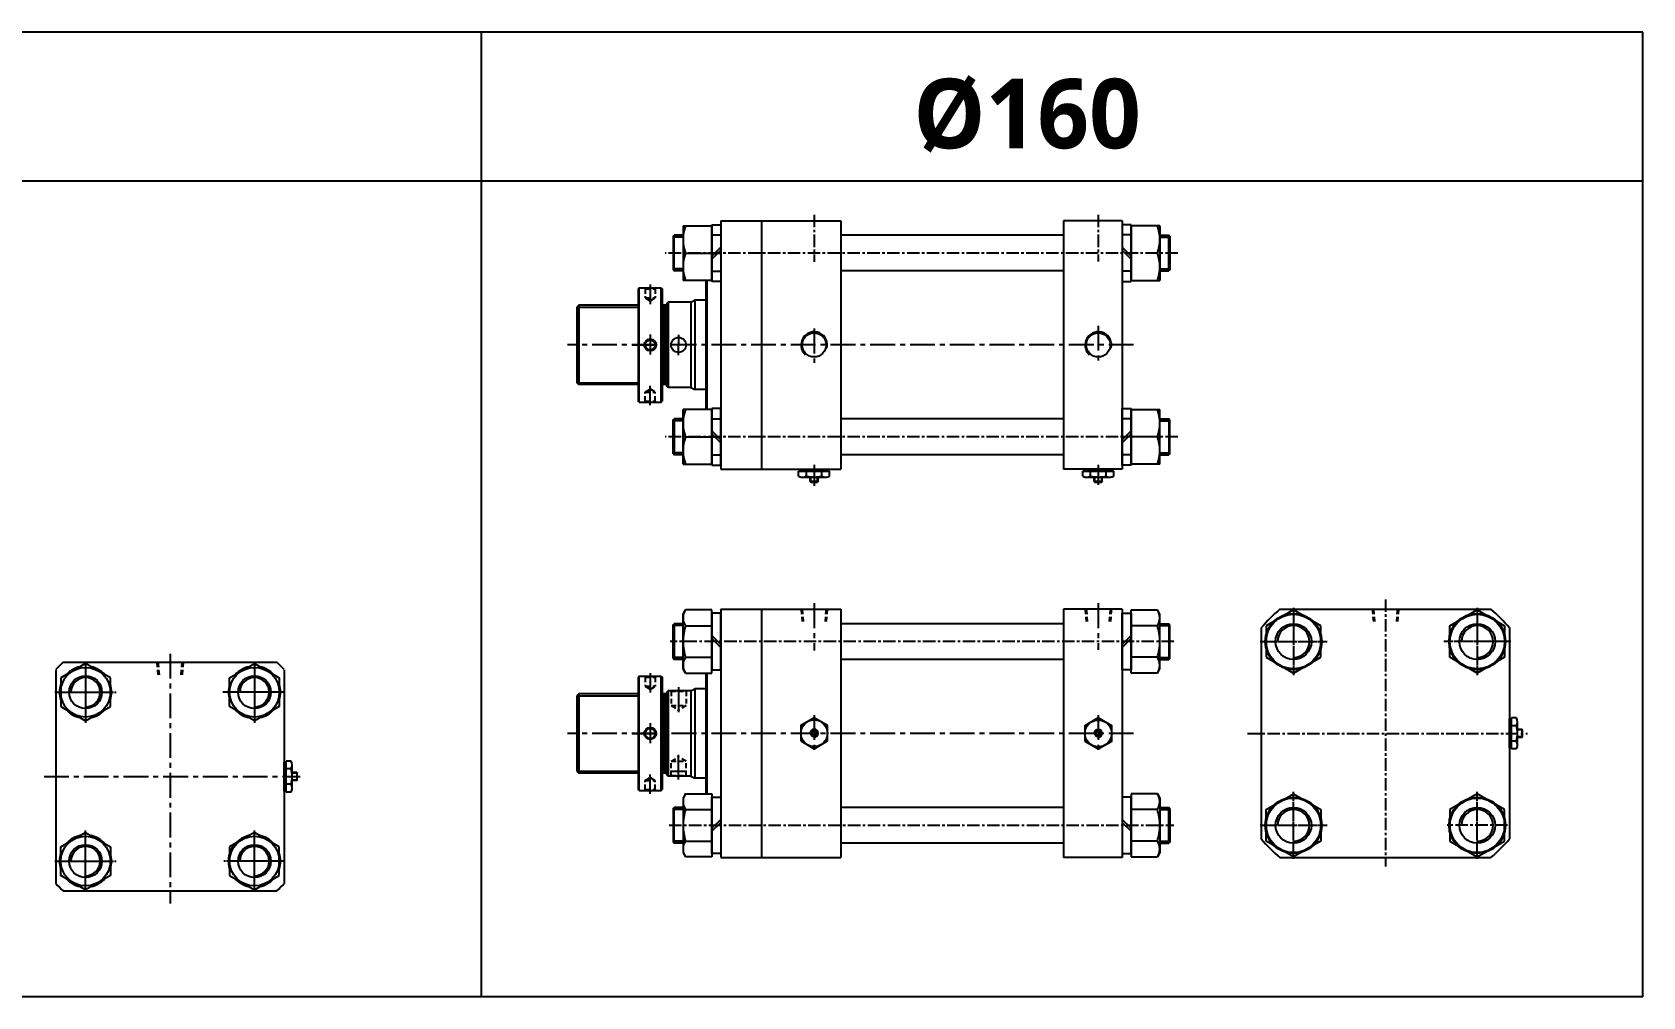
# Model space of a CAD drawing. Extents: x -819 to 4720, y 0 to 1986.
# Drawn here: x 1886 to 3507, y 0 to 971 of the extents above; entities that cross this region are included whole.
import ezdxf

# ---------------------------------------------------------------- set-up
doc = ezdxf.new("R2010")
doc.units = 0
doc.header["$LTSCALE"] = 10
doc.header["$MEASUREMENT"] = 0
for name, pattern in [('CENTER', [2, 1.25, -0.25, 0.25, -0.25]), ('CENTERX2', [4, 2.5, -0.5, 0.5, -0.5]), ('HIDDENX2', [0.75, 0.5, -0.25])]:
    doc.linetypes.add(name, pattern=pattern)
doc.layers.get('0').update_dxf_attribs({"linetype": 'CONTINUOUS'})
for name, color, linetype in [('CEN', 1, 'CENTERX2'), ('CENTER', 1, 'CENTER'), ('CL', 1, 'CENTER'), ('DIM', 2, 'CONTINUOUS'), ('HID', 2, 'HIDDENX2'), ('ML', 7, 'CONTINUOUS')]:
    doc.layers.add(name, color=color, linetype=linetype)
doc.styles.add('문자', font='romans.shx')

msp = doc.modelspace()

# ---------------------------------------------------------------- linework, layer by layer
for p, q in [((3507, 971), (0, 971)), ((2338, 0), (2338, 971)), ((3507, 0), (3507, 971)), ((3507, 821), (0, 821)), ((3507, 0), (0, 0)), ((3507, 0), (0, 0))]:
    msp.add_line(p, q)
at = {"color": 7, "linetype": 'Continuous'}
for p, q in [((2657.3, 524.2), (2657.3, 529.2)), ((2657.3, 529.2), (2663.6, 529.2)), ((2658.3, 529.2), (2658.3, 531.2)), ((2658.3, 531.2), (2687.5, 531.2)), ((2660.5, 523.2), (2685.3, 523.2)), ((2663.6, 529.2), (2688.5, 529.2)), ((2665.1, 524.2), (2665.1, 529.2)), ((2668.9, 523.5), (2668.9, 523.5)), ((2668.9, 518.7), (2668.9, 523.2)), ((2676.9, 518.7), (2676.9, 523.2)), ((2680.7, 524.2), (2680.7, 529.2)), ((2687.5, 529.2), (2687.5, 531.2)), ((2688.5, 524.2), (2688.5, 529.2)), ((2943.3, 524.2), (2943.3, 529.2)), ((2943.3, 529.2), (2949.6, 529.2)), ((2944.3, 529.2), (2944.3, 531.2)), ((2944.3, 531.2), (2973.5, 531.2)), ((2946.5, 523.2), (2971.3, 523.2)), ((2949.6, 529.2), (2974.5, 529.2)), ((2951.1, 524.2), (2951.1, 529.2)), ((2954.9, 523.5), (2954.9, 523.5)), ((2954.9, 518.7), (2954.9, 523.2)), ((2962.9, 518.7), (2962.9, 523.2)), ((2966.7, 524.2), (2966.7, 529.2)), ((2973.5, 529.2), (2973.5, 531.2)), ((2974.5, 524.2), (2974.5, 529.2)), ((2668.9, 518.7), (2669.4, 518.2)), ((2676.9, 518.7), (2668.9, 518.7)), ((2669.4, 518.2), (2676.4, 518.2)), ((2676.9, 518.7), (2676.4, 518.2)), ((2954.9, 518.7), (2955.4, 518.2)), ((2962.9, 518.7), (2954.9, 518.7)), ((2955.4, 518.2), (2962.4, 518.2)), ((2962.9, 518.7), (2962.4, 518.2)), ((3372.9, 250.5), (3372.9, 279.7)), ((3374.9, 279.7), (3372.9, 279.7)), ((3379.9, 280.7), (3374.9, 280.7)), ((3374.9, 255.9), (3374.9, 280.7)), ((3380.9, 252.7), (3380.9, 277.5)), ((3379.9, 272.9), (3374.9, 272.9)), ((3380.7, 261.1), (3380.7, 261.1)), ((3385.4, 269.1), (3380.9, 269.1)), ((3385.4, 261.1), (3380.9, 261.1)), ((3385.4, 269.1), (3385.9, 268.6)), ((3385.4, 269.1), (3385.4, 261.1)), ((3385.4, 261.1), (3385.9, 261.6)), ((3385.9, 261.6), (3385.9, 268.6)), ((3374.9, 250.5), (3372.9, 250.5)), ((3379.9, 257.3), (3374.9, 257.3)), ((3374.9, 249.5), (3374.9, 255.9)), ((3379.9, 249.5), (3374.9, 249.5)), ((2139.5, 207.1), (2139.5, 236.3)), ((2141.5, 236.3), (2139.5, 236.3)), ((2146.5, 237.3), (2141.5, 237.3)), ((2141.5, 212.4), (2141.5, 237.3)), ((2146.5, 229.5), (2141.5, 229.5)), ((2147.5, 209.3), (2147.5, 234.1)), ((2146.5, 213.9), (2141.5, 213.9)), ((2141.5, 206.1), (2141.5, 212.4)), ((2147.2, 217.7), (2147.2, 217.7)), ((2152, 225.7), (2147.5, 225.7)), ((2152, 217.7), (2147.5, 217.7)), ((2152, 225.7), (2152.5, 225.2)), ((2152, 225.7), (2152, 217.7)), ((2152, 217.7), (2152.5, 218.2)), ((2152.5, 218.2), (2152.5, 225.2)), ((2141.5, 207.1), (2139.5, 207.1)), ((2146.5, 206.1), (2141.5, 206.1))]:
    msp.add_line(p, q, dxfattribs=at)
for points in [[(2659.4, 257.5), (2672.9, 249.7), (2686.4, 257.5), (2686.4, 273), (2672.9, 280.8), (2659.4, 273)], [(2945.4, 257.3), (2958.9, 249.5), (2972.4, 257.3), (2972.4, 272.9), (2958.9, 280.7), (2945.4, 272.9)], [(2671.4, 267.8), (2670, 265.3), (2671.4, 262.8), (2674.3, 262.8), (2675.8, 265.3), (2674.3, 267.8)], [(2957.4, 267.6), (2956, 265.1), (2957.4, 262.6), (2960.3, 262.6), (2961.8, 265.1), (2960.3, 267.6)]]:
    msp.add_lwpolyline(points, close=True, dxfattribs=at)
for centre, radius in [((2672.9, 265.3), 13.5), ((2958.9, 265.1), 13.5), ((2672.9, 265.3), 3.5), ((2958.9, 265.1), 3.5)]:
    msp.add_circle(centre, radius, dxfattribs=at)
for centre, radius, start, end in [((2660.5, 528.8), 5.62, 235.6158, 270), ((2661.2, 531.4), 8.22, 241.7006, 298.2994), ((2672.9, 554.5), 31.3, 255.6172, 270.0141), ((2672.9, 554.5), 31.3, 269.9859, 284.3828), ((2684.6, 531.4), 8.22, 241.7006, 298.2994), ((2946.5, 528.8), 5.62, 235.6158, 270), ((2947.2, 531.4), 8.22, 241.7006, 298.2994), ((2958.9, 554.5), 31.3, 255.6172, 270.0141), ((2958.9, 554.5), 31.3, 269.9859, 284.3828), ((2970.6, 531.4), 8.22, 241.7006, 298.2994), ((3372.7, 276.8), 8.22, 331.7006, 28.2994), ((3349.6, 265.1), 31.3, 359.9859, 14.3828), ((3349.6, 265.1), 31.3, 345.6172, 0.0141), ((3372.7, 253.4), 8.22, 331.7006, 28.2994), ((3375.3, 252.7), 5.62, 325.6158, 0), ((2139.2, 233.4), 8.22, 331.7006, 28.2994), ((2116.1, 221.7), 31.3, 359.9859, 14.3828), ((2116.1, 221.7), 31.3, 345.6172, 0.0141), ((2139.2, 210), 8.22, 331.7006, 28.2994), ((2141.8, 209.3), 5.62, 325.6158, 0)]:
    msp.add_arc(centre, radius, start, end, dxfattribs=at)
at = {"layer": 'CEN'}
for p, q in [((2507.9, 716.9), (2507.9, 697.4)), ((2507.9, 666.7), (2507.9, 646.4)), ((2536.4, 666.5), (2536.4, 656.2)), ((2672.9, 672.6), (2672.9, 638.1)), ((2958.9, 675.5), (2958.9, 638.2)), ((2994.4, 656.2), (2424.5, 656.2)), ((2489.7, 656.2), (2525, 656.2)), ((2489.7, 656.2), (2525, 656.2)), ((2536.4, 645.8), (2536.4, 656.2)), ((2507.9, 595.5), (2507.9, 615)), ((2672.9, 535.6), (2672.9, 514.2)), ((2958.9, 535.4), (2958.9, 515.2)), ((2672.9, 396.1), (2672.9, 348.7)), ((2958.9, 396.1), (2958.9, 349.2)), ((2024.5, 345.4), (2024.5, 93.8)), ((2507.9, 325.9), (2507.9, 306.3)), ((2536.4, 311.6), (2536.4, 286.3)), ((2507.9, 275.6), (2507.9, 255.4)), ((2672.9, 283.5), (2672.9, 247)), ((2958.9, 283.5), (2958.9, 246.9)), ((2994.4, 265.1), (2424.5, 265.1)), ((2489.7, 265.1), (2525, 265.1)), ((2489.7, 265.1), (2525, 265.1)), ((2536.4, 218.6), (2536.4, 243.7)), ((1897.7, 221.7), (2155.4, 221.7)), ((2507.9, 204.4), (2507.9, 223.9))]:
    msp.add_line(p, q, dxfattribs=at)
at = {"layer": 'CENTER'}
for p, q in [((2672.9, 787.2), (2672.9, 739.8)), ((2958.9, 787.2), (2958.9, 740.2)), ((3038.9, 748.7), (2522.9, 748.7)), ((3038.9, 563.7), (2522.9, 563.7)), ((3247.9, 400.1), (3247.9, 131.1)), ((3034.9, 357.6), (2527.9, 357.6)), ((3109.2, 265.1), (3390.8, 265.1))]:
    msp.add_line(p, q, dxfattribs=at)
at = {"layer": 'CL'}
for p, q in [((3155.4, 391.4), (3155.4, 323.9)), ((3340.4, 391.4), (3340.4, 323.9)), ((3155.4, 388.1), (3155.4, 327.2)), ((3340.4, 388.1), (3340.4, 327.2)), ((3121.7, 357.6), (3189.2, 357.6)), ((3125, 357.6), (3185.9, 357.6)), ((3374.2, 357.6), (3306.7, 357.6)), ((3370.9, 357.6), (3310, 357.6)), ((1939.5, 337.5), (1939.5, 275.8)), ((1939.5, 334.9), (1939.5, 278.4)), ((2109.5, 337.5), (2109.5, 275.8)), ((2109.5, 334.9), (2109.5, 278.4)), ((1908.6, 306.6), (1970.3, 306.6)), ((1911.2, 306.6), (1967.7, 306.6)), ((2139.5, 306.6), (2077.8, 306.6)), ((2140.3, 306.6), (2078.6, 306.6)), ((2136.9, 306.6), (2080.4, 306.6)), ((2137.7, 306.6), (2081.2, 306.6)), ((3155.4, 138.9), (3155.4, 206.4)), ((3155.4, 142.2), (3155.4, 203.1)), ((3340.4, 138.9), (3340.4, 206.4)), ((3340.4, 142.2), (3340.4, 203.1)), ((1939.5, 105.8), (1939.5, 167.5)), ((1939.5, 108.4), (1939.5, 164.9)), ((2109.5, 105.8), (2109.5, 167.5)), ((2109.5, 108.4), (2109.5, 164.9)), ((2526.9, 172.6), (3034.9, 172.6)), ((3121.7, 172.6), (3189.2, 172.6)), ((3125, 172.6), (3185.9, 172.6)), ((3370.9, 172.6), (3310, 172.6)), ((1908.6, 136.6), (1970.3, 136.6)), ((1911.2, 136.6), (1967.7, 136.6)), ((2140.3, 136.6), (2078.6, 136.6)), ((2137.7, 136.6), (2081.2, 136.6))]:
    msp.add_line(p, q, dxfattribs=at)
at = {"layer": 'DIM'}
for p, q in [((2433.9, 694.2), (2495.9, 694.2)), ((2519.9, 694.2), (2521.9, 694.2)), ((2521.9, 694.2), (2523.9, 695.4)), ((2433.9, 618.2), (2495.9, 618.2)), ((2519.9, 618.2), (2521.9, 618.2)), ((2521.9, 618.2), (2523.9, 617)), ((2433.9, 303.1), (2495.9, 303.1)), ((2519.9, 303.1), (2521.9, 303.1)), ((2521.9, 303.1), (2523.9, 304.3)), ((2433.9, 227.1), (2495.9, 227.1)), ((2519.9, 227.1), (2521.9, 227.1)), ((2521.9, 227.1), (2523.9, 226))]:
    msp.add_line(p, q, dxfattribs=at)
for centre in [(2672.9, 656.2), (2958.9, 656.2)]:
    msp.add_arc(centre, 13.2, 344.9927, 228.1925, dxfattribs=at)
at = {"layer": 'HID'}
for p, q in [((2502.9, 712.7), (2501.9, 713.7)), ((2512.9, 712.7), (2513.9, 713.7)), ((2502.9, 712.7), (2502.9, 703.7)), ((2502.9, 712.7), (2512.9, 712.7)), ((2502.9, 703.7), (2512.9, 703.7)), ((2502.9, 703.7), (2507.9, 700.5)), ((2507.9, 700.5), (2512.9, 703.7)), ((2512.9, 712.7), (2512.9, 703.7)), ((2502.9, 608.7), (2507.9, 611.9)), ((2502.9, 599.7), (2502.9, 608.7)), ((2502.9, 608.7), (2512.9, 608.7)), ((2507.9, 611.9), (2512.9, 608.7)), ((2512.9, 599.7), (2512.9, 608.7)), ((2502.9, 599.7), (2501.9, 598.7)), ((2502.9, 599.7), (2512.9, 599.7)), ((2512.9, 599.7), (2513.9, 598.7)), ((2659.7, 390.1), (2660.9, 376.1)), ((2660.8, 390.1), (2662, 376.1)), ((2684.9, 390.1), (2683.7, 376.1)), ((2686.1, 390.1), (2684.9, 376.1)), ((2945.7, 390.1), (2946.9, 376.1)), ((2946.8, 390.1), (2948, 376.1)), ((2970.9, 390.1), (2969.7, 376.1)), ((2972.1, 390.1), (2970.9, 376.1)), ((3234.7, 390.1), (3235.9, 376.1)), ((3235.9, 390.1), (3237.1, 376.1)), ((3260, 390.1), (3258.8, 376.1)), ((3261.1, 390.1), (3259.9, 376.1)), ((2011.2, 336.7), (2012.5, 322.7)), ((2012.4, 336.7), (2013.6, 322.7)), ((2036.5, 336.7), (2035.3, 322.7)), ((2037.7, 336.7), (2036.5, 322.7)), ((2502.9, 321.6), (2501.9, 322.6)), ((2502.9, 321.6), (2502.9, 312.6)), ((2502.9, 321.6), (2512.9, 321.6)), ((2502.9, 312.6), (2512.9, 312.6)), ((2502.9, 312.6), (2507.9, 309.5)), ((2507.9, 309.5), (2512.9, 312.6)), ((2512.9, 321.6), (2513.9, 322.6)), ((2512.9, 321.6), (2512.9, 312.6)), ((2528.4, 308.1), (2528.9, 307.6)), ((2544.4, 308.1), (2543.9, 307.6)), ((2528.9, 307.6), (2528.9, 293.1)), ((2528.9, 307.6), (2543.9, 307.6)), ((2528.9, 293.1), (2543.9, 293.1)), ((2528.9, 293.1), (2536.4, 288.8)), ((2543.9, 293.1), (2536.4, 288.8)), ((2543.9, 307.6), (2543.9, 293.1)), ((2528.9, 237.1), (2536.4, 241.5)), ((2528.9, 237.1), (2543.9, 237.1)), ((2528.9, 222.6), (2528.9, 237.1)), ((2543.9, 237.1), (2536.4, 241.5)), ((2543.9, 222.6), (2543.9, 237.1)), ((2502.9, 217.6), (2507.9, 220.8)), ((2502.9, 208.6), (2502.9, 217.6)), ((2502.9, 217.6), (2512.9, 217.6)), ((2507.9, 220.8), (2512.9, 217.6)), ((2512.9, 208.6), (2512.9, 217.6)), ((2528.4, 222.1), (2528.9, 222.6)), ((2528.9, 222.6), (2543.9, 222.6)), ((2544.4, 222.1), (2543.9, 222.6)), ((2502.9, 208.6), (2501.9, 207.6)), ((2502.9, 208.6), (2512.9, 208.6)), ((2512.9, 208.6), (2513.9, 207.6))]:
    msp.add_line(p, q, dxfattribs=at)
at = {"layer": 'ML', "color": 0}
for p, q in [((2578.9, 781.2), (2578.9, 531.2)), ((2578.9, 781.2), (2699.9, 781.2)), ((2619.9, 781.2), (2619.9, 531.2)), ((2699.9, 781.2), (2699.9, 531.2)), ((2982.9, 781.2), (2923.9, 781.2)), ((2923.9, 781.2), (2923.9, 531.2)), ((2982.9, 781.2), (2982.9, 531.2)), ((2530.9, 765.7), (2531.9, 766.7)), ((2530.9, 765.7), (2530.9, 731.7)), ((2540.9, 764.7), (2530.9, 764.7)), ((2540.9, 766.7), (2531.9, 766.7)), ((2531.9, 730.7), (2531.9, 766.7)), ((2540.9, 776.2), (2540.9, 721.2)), ((2540.9, 776.2), (2569.9, 776.2)), ((2569.9, 720.2), (2569.9, 777.1)), ((2569.9, 777.1), (2578.9, 777.1)), ((2569.9, 776.2), (2569.9, 721.2)), ((2569.9, 766.9), (2578.9, 766.9)), ((2578.9, 777.1), (2578.9, 720.2)), ((2923.9, 766.7), (2699.9, 766.7)), ((2991.9, 777.1), (2982.9, 777.1)), ((2982.9, 777.1), (2982.9, 720.2)), ((2991.9, 766.9), (2982.9, 766.9)), ((2991.9, 720.2), (2991.9, 777.1)), ((3020.9, 776.2), (2991.9, 776.2)), ((2991.9, 776.2), (2991.9, 721.2)), ((3020.9, 776.2), (3020.9, 721.2)), ((3020.9, 766.7), (3029.9, 766.7)), ((3020.9, 764.7), (3030.9, 764.7)), ((3030.9, 765.7), (3029.9, 766.7)), ((3029.9, 730.7), (3029.9, 766.7)), ((3030.9, 765.7), (3030.9, 731.7)), ((2543.3, 748.7), (2569.9, 748.7)), ((2545.5, 748.7), (2578.9, 748.7)), ((2569.9, 745.7), (2578.9, 754.7)), ((2569.9, 742.7), (2578.9, 751.7)), ((2991.9, 745.7), (2982.9, 754.7)), ((2991.9, 742.7), (2982.9, 751.7)), ((2540.9, 732.7), (2530.9, 732.7)), ((2530.9, 731.7), (2531.9, 730.7)), ((2540.9, 730.7), (2531.9, 730.7)), ((2569.9, 730.4), (2578.9, 730.4)), ((2923.9, 730.7), (2699.9, 730.7)), ((2991.9, 730.4), (2982.9, 730.4)), ((3020.9, 732.7), (3030.9, 732.7)), ((3020.9, 730.7), (3029.9, 730.7)), ((3030.9, 731.7), (3029.9, 730.7)), ((2496.9, 713.7), (2495.9, 712.7)), ((2496.9, 598.7), (2496.9, 713.7)), ((2496.9, 713.7), (2518.9, 713.7)), ((2518.9, 598.7), (2518.9, 713.7)), ((2518.9, 713.7), (2519.9, 712.7)), ((2569.9, 721.2), (2540.9, 721.2)), ((2563.9, 721.2), (2563.9, 591.2)), ((2564.9, 721.2), (2564.9, 591.2)), ((2578.9, 720.2), (2569.9, 720.2)), ((2982.9, 720.2), (2991.9, 720.2)), ((2991.9, 721.2), (3020.9, 721.2)), ((2495.9, 712.7), (2495.9, 599.7)), ((2519.9, 712.7), (2519.9, 599.7)), ((2525.9, 699.2), (2523.9, 697.2)), ((2523.9, 697.2), (2523.9, 615.2)), ((2548.9, 699.2), (2525.9, 699.2)), ((2525.9, 699.2), (2525.9, 613.2)), ((2548.9, 699.2), (2552.9, 701.2)), ((2548.9, 699.2), (2548.9, 613.2)), ((2563.9, 701.2), (2552.9, 701.2)), ((2552.9, 701.2), (2552.9, 611.2)), ((2435.9, 696.2), (2433.9, 694.2)), ((2433.9, 694.2), (2433.9, 618.2)), ((2495.9, 696.2), (2435.9, 696.2)), ((2435.9, 696.2), (2435.9, 616.2)), ((2523.9, 696.2), (2519.9, 696.2)), ((2521.9, 696.2), (2521.9, 616.2)), ((2433.9, 618.2), (2435.9, 616.2)), ((2495.9, 616.2), (2435.9, 616.2)), ((2523.9, 616.2), (2519.9, 616.2)), ((2523.9, 615.2), (2525.9, 613.2)), ((2548.9, 613.2), (2525.9, 613.2)), ((2548.9, 613.2), (2552.9, 611.2)), ((2563.9, 611.2), (2552.9, 611.2)), ((2496.9, 598.7), (2495.9, 599.7)), ((2496.9, 598.7), (2518.9, 598.7)), ((2518.9, 598.7), (2519.9, 599.7)), ((2540.9, 536.2), (2540.9, 591.2)), ((2569.9, 591.2), (2540.9, 591.2)), ((2569.9, 592.1), (2569.9, 535.2)), ((2578.9, 592.1), (2569.9, 592.1)), ((2569.9, 536.2), (2569.9, 591.2)), ((2578.9, 535.2), (2578.9, 592.1)), ((2982.9, 535.2), (2982.9, 592.1)), ((2982.9, 592.1), (2991.9, 592.1)), ((2991.9, 592.1), (2991.9, 535.2)), ((2991.9, 536.2), (2991.9, 591.2)), ((2991.9, 591.2), (3020.9, 591.2)), ((3020.9, 536.2), (3020.9, 591.2)), ((2530.9, 580.7), (2531.9, 581.7)), ((2530.9, 546.7), (2530.9, 580.7)), ((2540.9, 579.7), (2530.9, 579.7)), ((2540.9, 581.7), (2531.9, 581.7)), ((2531.9, 581.7), (2531.9, 545.7)), ((2569.9, 581.9), (2578.9, 581.9)), ((2569.9, 569.7), (2578.9, 560.7)), ((2923.9, 581.7), (2699.9, 581.7)), ((2991.9, 581.9), (2982.9, 581.9)), ((2991.9, 569.7), (2982.9, 560.7)), ((3020.9, 581.7), (3029.9, 581.7)), ((3020.9, 579.7), (3030.9, 579.7)), ((3030.9, 580.7), (3029.9, 581.7)), ((3029.9, 581.7), (3029.9, 545.7)), ((3030.9, 546.7), (3030.9, 580.7)), ((2543.3, 563.7), (2569.9, 563.7)), ((2545.5, 563.7), (2578.9, 563.7)), ((2569.9, 566.7), (2578.9, 557.7)), ((2991.9, 566.7), (2982.9, 557.7)), ((3016.3, 563.7), (2982.9, 563.7)), ((3018.4, 563.7), (2991.9, 563.7)), ((2540.9, 547.7), (2530.9, 547.7)), ((2530.9, 546.7), (2531.9, 545.7)), ((2540.9, 545.7), (2531.9, 545.7)), ((2540.9, 536.2), (2569.9, 536.2)), ((2569.9, 545.4), (2578.9, 545.4)), ((2569.9, 535.2), (2578.9, 535.2)), ((2923.9, 545.7), (2699.9, 545.7)), ((2991.9, 545.4), (2982.9, 545.4)), ((2991.9, 535.2), (2982.9, 535.2)), ((3020.9, 536.2), (2991.9, 536.2)), ((3020.9, 547.7), (3030.9, 547.7)), ((3020.9, 545.7), (3029.9, 545.7)), ((3030.9, 546.7), (3029.9, 545.7)), ((2578.9, 531.2), (2699.9, 531.2)), ((2982.9, 531.2), (2923.9, 531.2)), ((2540.9, 385.1), (2543.3, 389.4)), ((2569.9, 389.4), (2543.3, 389.4)), ((2569.9, 325.9), (2569.9, 389.4)), ((2578.9, 390.1), (2578.9, 140.1)), ((2578.9, 390.1), (2699.9, 390.1)), ((2619.9, 390.1), (2619.9, 140.1)), ((2699.9, 390.1), (2699.9, 140.1)), ((2982.9, 390.1), (2923.9, 390.1)), ((2923.9, 390.1), (2923.9, 140.1)), ((2982.9, 390.1), (2982.9, 140.1)), ((2991.9, 325.9), (2991.9, 389.4)), ((2991.9, 389.4), (3018.4, 389.4)), ((3020.9, 385.1), (3018.4, 389.4)), ((3155.4, 389.4), (3127.9, 373.5)), ((3141.8, 390.1), (3354.1, 390.1)), ((3182.9, 373.5), (3155.4, 389.4)), ((3312.9, 373.5), (3340.4, 389.4)), ((3340.4, 389.4), (3367.9, 373.5)), ((2530.9, 374.6), (2531.9, 375.6)), ((2530.9, 340.6), (2530.9, 374.6)), ((2540.9, 373.6), (2530.9, 373.6)), ((2540.9, 375.6), (2531.9, 375.6)), ((2531.9, 375.6), (2531.9, 339.6)), ((2540.9, 330.1), (2540.9, 385.1)), ((2543.3, 373.5), (2569.9, 373.5)), ((2569.9, 386.1), (2569.9, 329.2)), ((2578.9, 386.1), (2569.9, 386.1)), ((2578.9, 329.2), (2578.9, 386.1)), ((2923.9, 375.6), (2699.9, 375.6)), ((2982.9, 329.2), (2982.9, 386.1)), ((2982.9, 386.1), (2991.9, 386.1)), ((2991.9, 386.1), (2991.9, 329.2)), ((3018.4, 373.5), (2991.9, 373.5)), ((3020.9, 330.1), (3020.9, 385.1)), ((3020.9, 375.6), (3029.9, 375.6)), ((3020.9, 373.6), (3030.9, 373.6)), ((3030.9, 374.6), (3029.9, 375.6)), ((3029.9, 375.6), (3029.9, 339.6)), ((3030.9, 340.6), (3030.9, 374.6)), ((3127.9, 373.5), (3127.9, 341.8)), ((3182.9, 341.8), (3182.9, 373.5)), ((3312.9, 341.8), (3312.9, 373.5)), ((3367.9, 373.5), (3367.9, 341.8)), ((2569.9, 363.6), (2578.9, 354.6)), ((2569.9, 360.6), (2578.9, 351.6)), ((2991.9, 363.6), (2982.9, 354.6)), ((2991.9, 360.6), (2982.9, 351.6)), ((3122.9, 371.3), (3122.9, 159)), ((3372.9, 371.3), (3372.9, 159)), ((2540.9, 341.6), (2530.9, 341.6)), ((2530.9, 340.6), (2531.9, 339.6)), ((2543.3, 341.8), (2569.9, 341.8)), ((3018.4, 341.8), (2991.9, 341.8)), ((3020.9, 341.6), (3030.9, 341.6)), ((3030.9, 340.6), (3029.9, 339.6)), ((3127.9, 341.8), (3155.4, 325.9)), ((3155.4, 325.9), (3182.9, 341.8)), ((3340.4, 325.9), (3312.9, 341.8)), ((3367.9, 341.8), (3340.4, 325.9)), ((1909.5, 329.3), (1909.5, 114.1)), ((1939.5, 335.5), (1914.5, 321.1)), ((1916.8, 336.7), (2132.1, 336.7)), ((1964.5, 321.1), (1939.5, 335.5)), ((2084.5, 321.1), (2109.5, 335.5)), ((2109.5, 335.5), (2134.5, 321.1)), ((2139.5, 329.3), (2139.5, 114.1)), ((2540.9, 339.6), (2531.9, 339.6)), ((2543.3, 325.9), (2540.9, 330.1)), ((2543.3, 325.9), (2569.9, 325.9)), ((2563.9, 325.9), (2563.9, 204.4)), ((2564.9, 325.9), (2564.9, 204.4)), ((2569.9, 329.2), (2578.9, 329.2)), ((2923.9, 339.6), (2699.9, 339.6)), ((2991.9, 329.2), (2982.9, 329.2)), ((3018.4, 325.9), (2991.9, 325.9)), ((3018.4, 325.9), (3020.9, 330.1)), ((3020.9, 339.6), (3029.9, 339.6)), ((1914.5, 321.1), (1914.5, 292.2)), ((1964.5, 292.2), (1964.5, 321.1)), ((2084.5, 292.2), (2084.5, 321.1)), ((2134.5, 321.1), (2134.5, 292.2)), ((2496.9, 322.6), (2495.9, 321.6)), ((2495.9, 321.6), (2495.9, 208.6)), ((2496.9, 207.6), (2496.9, 322.6)), ((2496.9, 322.6), (2518.9, 322.6)), ((2518.9, 207.6), (2518.9, 322.6)), ((2518.9, 322.6), (2519.9, 321.6)), ((2519.9, 321.6), (2519.9, 208.6)), ((2525.9, 308.1), (2523.9, 306.1)), ((2548.9, 308.1), (2525.9, 308.1)), ((2525.9, 308.1), (2525.9, 222.1)), ((2548.9, 308.1), (2552.9, 310.1)), ((2548.9, 308.1), (2548.9, 222.1)), ((2563.9, 310.1), (2552.9, 310.1)), ((2552.9, 310.1), (2552.9, 220.1)), ((1914.5, 292.2), (1939.5, 277.8)), ((1939.5, 277.8), (1964.5, 292.2)), ((2109.5, 277.8), (2084.5, 292.2)), ((2134.5, 292.2), (2109.5, 277.8)), ((2435.9, 305.1), (2433.9, 303.1)), ((2433.9, 303.1), (2433.9, 227.1)), ((2495.9, 305.1), (2435.9, 305.1)), ((2435.9, 305.1), (2435.9, 225.1)), ((2523.9, 305.1), (2519.9, 305.1)), ((2521.9, 305.1), (2521.9, 225.1)), ((2523.9, 306.1), (2523.9, 224.1)), ((2433.9, 227.1), (2435.9, 225.1)), ((2528.4, 227.1), (2544.4, 227.1)), ((2495.9, 225.1), (2435.9, 225.1)), ((2523.9, 225.1), (2519.9, 225.1)), ((2523.9, 224.1), (2525.9, 222.1)), ((2548.9, 222.1), (2525.9, 222.1)), ((2548.9, 222.1), (2552.9, 220.1)), ((2563.9, 220.1), (2552.9, 220.1)), ((2496.9, 207.6), (2495.9, 208.6)), ((2496.9, 207.6), (2518.9, 207.6)), ((2518.9, 207.6), (2519.9, 208.6)), ((2543.3, 204.4), (2540.9, 200.1)), ((2540.9, 200.1), (2540.9, 145.1)), ((2543.3, 204.4), (2569.9, 204.4)), ((2569.9, 204.4), (2569.9, 140.9)), ((2569.9, 144.2), (2569.9, 201.1)), ((2569.9, 201.1), (2578.9, 201.1)), ((2578.9, 201.1), (2578.9, 144.2)), ((2991.9, 201.1), (2982.9, 201.1)), ((2982.9, 201.1), (2982.9, 144.2)), ((3018.4, 204.4), (2991.9, 204.4)), ((2991.9, 204.4), (2991.9, 140.9)), ((2991.9, 144.2), (2991.9, 201.1)), ((3018.4, 204.4), (3020.9, 200.1)), ((3020.9, 200.1), (3020.9, 145.1)), ((3127.9, 188.5), (3155.4, 204.4)), ((3155.4, 204.4), (3182.9, 188.5)), ((3340.4, 204.4), (3312.9, 188.5)), ((3367.9, 188.5), (3340.4, 204.4)), ((2530.9, 189.6), (2531.9, 190.6)), ((2530.9, 189.6), (2530.9, 155.6)), ((2540.9, 188.6), (2530.9, 188.6)), ((2540.9, 190.6), (2531.9, 190.6)), ((2531.9, 154.6), (2531.9, 190.6)), ((2543.3, 188.5), (2569.9, 188.5)), ((2569.9, 169.6), (2578.9, 178.6)), ((2923.9, 190.6), (2699.9, 190.6)), ((2991.9, 169.6), (2982.9, 178.6)), ((3018.4, 188.5), (2991.9, 188.5)), ((3020.9, 190.6), (3029.9, 190.6)), ((3020.9, 188.6), (3030.9, 188.6)), ((3030.9, 189.6), (3029.9, 190.6)), ((3029.9, 154.6), (3029.9, 190.6)), ((3030.9, 189.6), (3030.9, 155.6)), ((3127.9, 156.8), (3127.9, 188.5)), ((3182.9, 188.5), (3182.9, 156.8)), ((3312.9, 188.5), (3312.9, 156.8)), ((3367.9, 156.8), (3367.9, 188.5)), ((1914.5, 151.1), (1939.5, 165.5)), ((1939.5, 165.5), (1964.5, 151.1)), ((2109.5, 165.5), (2084.5, 151.1)), ((2134.5, 151.1), (2109.5, 165.5)), ((2569.9, 166.6), (2578.9, 175.6)), ((2991.9, 166.6), (2982.9, 175.6)), ((1914.5, 122.2), (1914.5, 151.1)), ((1964.5, 151.1), (1964.5, 122.2)), ((2084.5, 151.1), (2084.5, 122.2)), ((2134.5, 122.2), (2134.5, 151.1)), ((2540.9, 156.6), (2530.9, 156.6)), ((2530.9, 155.6), (2531.9, 154.6)), ((2540.9, 154.6), (2531.9, 154.6)), ((2543.3, 156.8), (2569.9, 156.8)), ((2923.9, 154.6), (2699.9, 154.6)), ((3018.4, 156.8), (2991.9, 156.8)), ((3020.9, 156.6), (3030.9, 156.6)), ((3020.9, 154.6), (3029.9, 154.6)), ((3030.9, 155.6), (3029.9, 154.6)), ((3155.4, 140.9), (3127.9, 156.8)), ((3182.9, 156.8), (3155.4, 140.9)), ((3312.9, 156.8), (3340.4, 140.9)), ((3340.4, 140.9), (3367.9, 156.8)), ((2540.9, 145.1), (2543.3, 140.9)), ((2569.9, 140.9), (2543.3, 140.9)), ((2578.9, 144.2), (2569.9, 144.2)), ((2578.9, 140.1), (2699.9, 140.1)), ((2982.9, 140.1), (2923.9, 140.1)), ((2982.9, 144.2), (2991.9, 144.2)), ((2991.9, 140.9), (3018.4, 140.9)), ((3020.9, 145.1), (3018.4, 140.9)), ((3141.8, 140.1), (3354.1, 140.1)), ((1939.5, 107.8), (1914.5, 122.2)), ((1964.5, 122.2), (1939.5, 107.8)), ((2084.5, 122.2), (2109.5, 107.8)), ((2109.5, 107.8), (2134.5, 122.2)), ((1916.8, 106.7), (2132.1, 106.7))]:
    msp.add_line(p, q, dxfattribs=at)
at = {"layer": 'ML', "color": 0, "linetype": 'CENTER'}
for p, q in [((2578.9, 748.7), (2545.5, 748.7)), ((2578.9, 563.7), (2545.5, 563.7))]:
    msp.add_line(p, q, dxfattribs=at)
at = {"layer": 'ML', "color": 2}
for p, q in [((2669.4, 523.4), (2669.4, 523.4)), ((2669.4, 518.2), (2669.4, 523.2)), ((2676.4, 518.2), (2676.4, 523.2)), ((2955.4, 523.4), (2955.4, 523.4)), ((2955.4, 518.2), (2955.4, 523.2)), ((2962.4, 518.2), (2962.4, 523.2)), ((3380.7, 261.6), (3380.7, 261.6)), ((3385.9, 268.6), (3380.9, 268.6)), ((3385.9, 261.6), (3380.9, 261.6)), ((2147.3, 218.2), (2147.3, 218.2)), ((2152.5, 225.2), (2147.5, 225.2)), ((2152.5, 218.2), (2147.5, 218.2))]:
    msp.add_line(p, q, dxfattribs=at)
at = {"layer": 'ML'}
for centre, radius in [((2672.9, 656.2), 12.1), ((2958.9, 656.2), 12.1), ((2507.9, 656.2), 6), ((2507.9, 656.2), 5), ((2507.9, 656.2), 5), ((2536.4, 656.2), 7.5), ((3155.4, 357.6), 28.4), ((3155.4, 357.6), 27.5), ((3155.4, 357.6), 18), ((3340.4, 357.6), 28.4), ((3340.4, 357.6), 27.5), ((3340.4, 357.6), 18), ((1939.5, 306.6), 25), ((2109.5, 306.6), 25), ((1939.5, 306.6), 16.5), ((2109.5, 306.6), 16.5), ((2507.9, 265.1), 6), ((2507.9, 265.1), 5), ((2507.9, 265.1), 5), ((3155.4, 172.6), 28.4), ((3155.4, 172.6), 27.5), ((3340.4, 172.6), 28.4), ((3340.4, 172.6), 27.5), ((3155.4, 172.6), 18), ((3340.4, 172.6), 18), ((1939.5, 136.6), 25), ((1939.5, 136.6), 16.5), ((2109.5, 136.6), 25), ((2109.5, 136.6), 16.5)]:
    msp.add_circle(centre, radius, dxfattribs=at)
for centre, radius, start, end in [((2580.6, 762.4), 39.7, 159.7297, 200.2703), ((2981.2, 762.4), 39.7, 339.7297, 20.2703), ((2580.6, 734.9), 39.7, 159.7297, 200.2703), ((2981.2, 734.9), 39.7, 339.7297, 20.2703), ((2580.6, 577.4), 39.7, 159.7297, 200.2703), ((2981.2, 577.4), 39.7, 339.7297, 20.2703), ((2580.6, 549.9), 39.7, 159.7297, 200.2703), ((2981.2, 549.9), 39.7, 339.7297, 20.2703), ((2554.9, 381.5), 14, 145.591, 214.409), ((3006.8, 381.5), 14, 325.591, 34.409), ((3247.9, 265.1), 164, 130.3419, 139.6581), ((3247.9, 265.1), 164, 40.3419, 49.6581), ((2595.9, 357.2), 55, 162.8014, 179.5998), ((2965.9, 357.2), 55, 0.4002, 17.1986), ((2595.9, 358), 55, 180.4002, 197.1986), ((2965.9, 358), 55, 342.8014, 359.5998), ((2554.9, 333.8), 14, 145.591, 214.409), ((3006.8, 333.8), 14, 325.591, 34.409), ((2024.5, 221.7), 157.5, 133.1003, 136.8997), ((1939.5, 306.6), 26.2, 102.2513, 137.7461), ((1939.5, 306.6), 26.2, 42.2539, 77.7487), ((2109.5, 306.6), 26.2, 102.2513, 137.7461), ((2109.5, 306.6), 26.2, 42.2539, 77.7487), ((2024.5, 221.7), 157.5, 43.1003, 46.8997), ((1939.5, 306.6), 26.2, 162.2472, 197.7528), ((1939.5, 306.6), 26.2, 342.2472, 17.7528), ((2109.5, 306.6), 26.2, 162.2472, 197.7528), ((2109.5, 306.6), 26.2, 342.2472, 17.7528), ((1939.5, 306.6), 26.2, 222.2539, 257.7487), ((1939.5, 306.6), 26.2, 282.2513, 317.7461), ((2109.5, 306.6), 26.2, 222.2539, 257.7487), ((2109.5, 306.6), 26.2, 282.2513, 317.7461), ((2554.9, 196.5), 14, 145.591, 214.409), ((3006.8, 196.5), 14, 325.591, 34.409), ((2595.9, 172.2), 55, 162.8014, 179.5998), ((2965.9, 172.2), 55, 0.4002, 17.1986), ((1939.5, 136.6), 26.2, 102.2513, 137.7461), ((1939.5, 136.6), 26.2, 42.2539, 77.7487), ((2109.5, 136.6), 26.2, 102.2513, 197.7528), ((2109.5, 136.6), 26.2, 42.2539, 77.7487), ((2595.9, 173), 55, 180.4002, 197.1986), ((2965.9, 173), 55, 342.8014, 359.5998), ((2554.9, 148.8), 14, 145.591, 214.409), ((3006.8, 148.8), 14, 325.591, 34.409), ((3247.9, 265.1), 164, 220.3419, 229.6581), ((3247.9, 265.1), 164, 310.3419, 319.6581), ((1939.5, 136.6), 26.2, 162.2472, 197.7528), ((1939.5, 136.6), 26.2, 342.2472, 17.7528), ((2109.5, 136.6), 26.2, 342.2472, 17.7528), ((2024.5, 221.7), 157.5, 223.1003, 226.8997), ((1939.5, 136.6), 26.2, 222.2539, 257.7487), ((1939.5, 136.6), 26.2, 282.2513, 317.7461), ((2109.5, 136.6), 26.2, 222.2539, 257.7487), ((2109.5, 136.6), 26.2, 282.2513, 317.7461), ((2024.5, 221.7), 157.5, 313.1003, 316.8997)]:
    msp.add_arc(centre, radius, start, end, dxfattribs=at)
at = {"layer": 'ML', "color": 2}
for centre, radius in [((3155.4, 357.6), 16), ((3340.4, 357.6), 16), ((1939.5, 306.6), 14.8), ((2109.5, 306.6), 14.8), ((2672.9, 265.3), 4), ((2958.9, 265.1), 4), ((3155.4, 172.6), 16), ((3340.4, 172.6), 16), ((1939.5, 136.6), 14.8), ((2109.5, 136.6), 14.8)]:
    msp.add_arc(centre, radius, 270, 180, dxfattribs=at)

# ---------------------------------------------------------------- texts
at = {"insert": (2772.8, 924.1), "char_height": 70, "attachment_point": 1, "style": '문자'}
msp.add_mtext_dynamic_manual_height_columns('{\\fMalgun Gothic|b1|i0|c129|p50;%%C160}', width=124.533, gutter_width=16, heights=[-75.6], dxfattribs=at)

doc.saveas('drawing.dxf')
